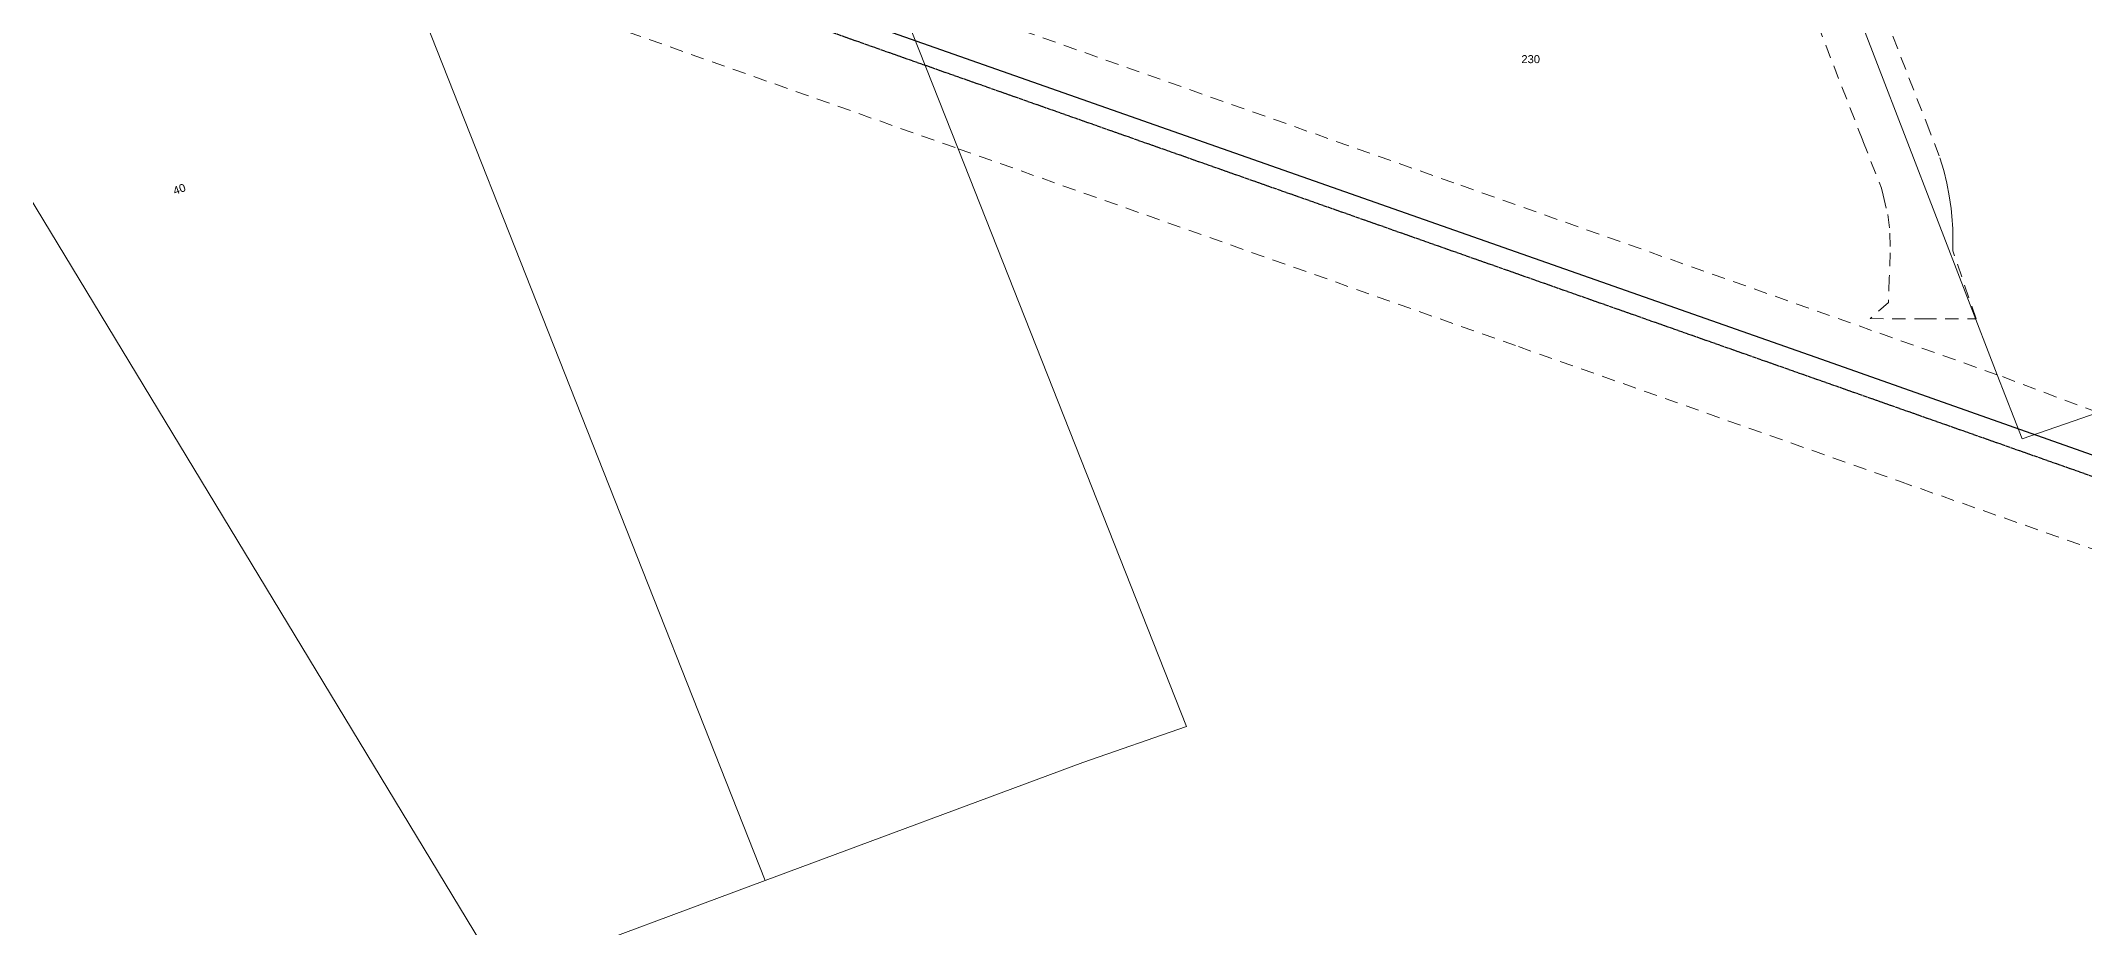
# Model space of a CAD drawing. Header units: metres. Extents: x 308616 to 310825, y 6264327 to 6267194.
# Drawn here: x 309611.2 to 310070.9, y 6266095.9 to 6266295.3 of the extents above; entities that cross this region are included whole.
import ezdxf

# ---------------------------------------------------------------- set-up
doc = ezdxf.new("R2010")
doc.units = ezdxf.units.M
doc.linetypes.add('Cable Exist OH', pattern=[1, 1, 0])
doc.linetypes.add('Dash', pattern=[5, 3, -2])
for name, color, linetype, lineweight in [('Cadastre Developer_SP_EXT', 7, 'Continuous', 5), ('Cadastre Easements_SP_EXT', 7, 'Continuous', 5), ('Cadastre Land Parcels_SP_EXT', 7, 'Continuous', 5)]:
    doc.layers.add(name, color=color, linetype=linetype, lineweight=lineweight)
doc.layers.add('Mains_HV_EXT', color=7, linetype='Continuous')
doc.layers.add('Mains_TR_EXT', color=7, linetype='Continuous')
doc.styles.get("Standard").update_dxf_attribs({"font": 'arial.ttf'})
doc.linetypes.add('Cable P UG', pattern='A,6,-0.5,["P",Standard,S=1.7,R=0,X=0.5,Y=-1],-2.9', length=9.4)

msp = doc.modelspace()

# ---------------------------------------------------------------- linework, layer by layer
at = {"layer": 'Cadastre Developer_SP_EXT', "linetype": 'Dash'}
msp.add_lwpolyline([(310009.15, 6266303.6), (310021.11, 6266272.78), (310025.28, 6266262.11), (310025.71, 6266260.58), (310026.72, 6266256.19), (310027.21, 6266252.02), (310027.28, 6266247.55), (310027.06, 6266241.98), (310026.85, 6266236.41), (310022.72, 6266232.77), (310022.72, 6266232.77), (310034.64, 6266232.73), (310046.57, 6266232.7), (310041.38, 6266248.04), (310041.38, 6266250.66), (310041.34, 6266252.97), (310041.15, 6266255.85), (310040.97, 6266257.58), (310040.55, 6266260.43), (310039.99, 6266263.27), (310039.3, 6266266.07), (310038.27, 6266269.38), (310036.21, 6266274.85), (310032.54, 6266284.16), (310024, 6266306.34)], dxfattribs=at)
at = {"layer": 'Cadastre Easements_SP_EXT', "linetype": 'Dash'}
msp.add_lwpolyline([(310074.02, 6266211.62), (310051.36, 6266220.14), (309929.07, 6266263.33), (309803.06, 6266307.79), (309676.99, 6266352.28), (309559.32, 6266393.82), (309546.73, 6266398.29), (309534.15, 6266402.78), (309424.86, 6266441.32), (309394.53, 6266451.95), (309351.06, 6266435.64), (309351.06, 6266435.64), (309439.35, 6266404.67), (309548.65, 6266366.09), (309561.22, 6266361.6), (309573.82, 6266357.12), (309666.33, 6266324.43), (309691.51, 6266315.54), (309817.6, 6266271), (309943.62, 6266226.48), (310029.33, 6266196.18), (310159.03, 6266150.78)], dxfattribs=at)
at = {"layer": 'Cadastre Land Parcels_SP_EXT', "linetype": 'Continuous'}
for points in [[(310074.01, 6266211.62), (310122.6, 6266228.41), (310131.96, 6266231.64), (310135.65, 6266232.91), (310139.36, 6266234.19), (309971.86, 6266668.64), (309890.29, 6266638), (309962.65, 6266450.3), (310051.36, 6266220.14), (310056.92, 6266205.71), (310074.01, 6266211.62)], [(309625.08, 6266538.46), (309606.24, 6266531.37), (309676.99, 6266352.28), (309685.2, 6266331.5), (309691.51, 6266315.54), (309774.2, 6266106.36), (309845.66, 6266132.93), (309868.99, 6266140.98), (309817.6, 6266271), (309803.06, 6266307.79), (309774.62, 6266379.76), (309698.98, 6266351.38), (309625.08, 6266538.46)], [(309573.82, 6266357.13), (309559.32, 6266393.82), (309518.05, 6266498.3), (309508.61, 6266494.78), (309546.73, 6266398.29), (309561.22, 6266361.6), (309587.56, 6266294.93), (309715.12, 6266084.4), (309721.04, 6266086.6), (309774.2, 6266106.36), (309691.51, 6266315.54), (309685.2, 6266331.5), (309666.33, 6266324.43), (309596.99, 6266298.45), (309573.82, 6266357.13)], [(309653.39, 6266061.44), (309715.12, 6266084.4), (309587.56, 6266294.93), (309561.22, 6266361.6), (309546.73, 6266398.29), (309508.61, 6266494.78), (309499.19, 6266491.24), (309534.15, 6266402.78), (309548.65, 6266366.09), (309578.16, 6266291.42), (309508.36, 6266230.05), (309522.59, 6266194.05), (309548.91, 6266127.43), (309575.24, 6266060.81), (309585.01, 6266036.08), (309653.39, 6266061.44)]]:
    msp.add_lwpolyline(points, close=True, dxfattribs=at)
at = {"layer": 'Mains_HV_EXT', "linetype": 'Cable P UG'}
msp.add_lwpolyline([(310825.07, 6265935.77), (310824.95, 6265935.82), (310575.32, 6266023.92), (310381.71, 6266092.75), (310196.87, 6266158.16), (310011.9, 6266223.56), (309800.05, 6266298.02), (309581.62, 6266375.21), (309349.07, 6266457.76), (309145.99, 6266530.57)], dxfattribs=at)
at = {"layer": 'Mains_TR_EXT', "linetype": 'Cable Exist OH'}
msp.add_lwpolyline([(309146.06, 6266530.51), (309342.78, 6266454.14), (309579.86, 6266371.56), (309798.02, 6266294.07), (310380.24, 6266088.99), (310823.63, 6265931.81)], dxfattribs=at)

# ---------------------------------------------------------------- texts
at = {"layer": 'Cadastre Land Parcels_SP_EXT'}
msp.add_text('40', height=1.8, rotation=20.5413, dxfattribs=at).set_placement((309641.4, 6266260.58))
at = {"layer": 'Mains_TR_EXT'}
msp.add_text('230', height=1.8, dxfattribs=at).set_placement((309944.29, 6266290.25))

doc.saveas('drawing.dxf')
